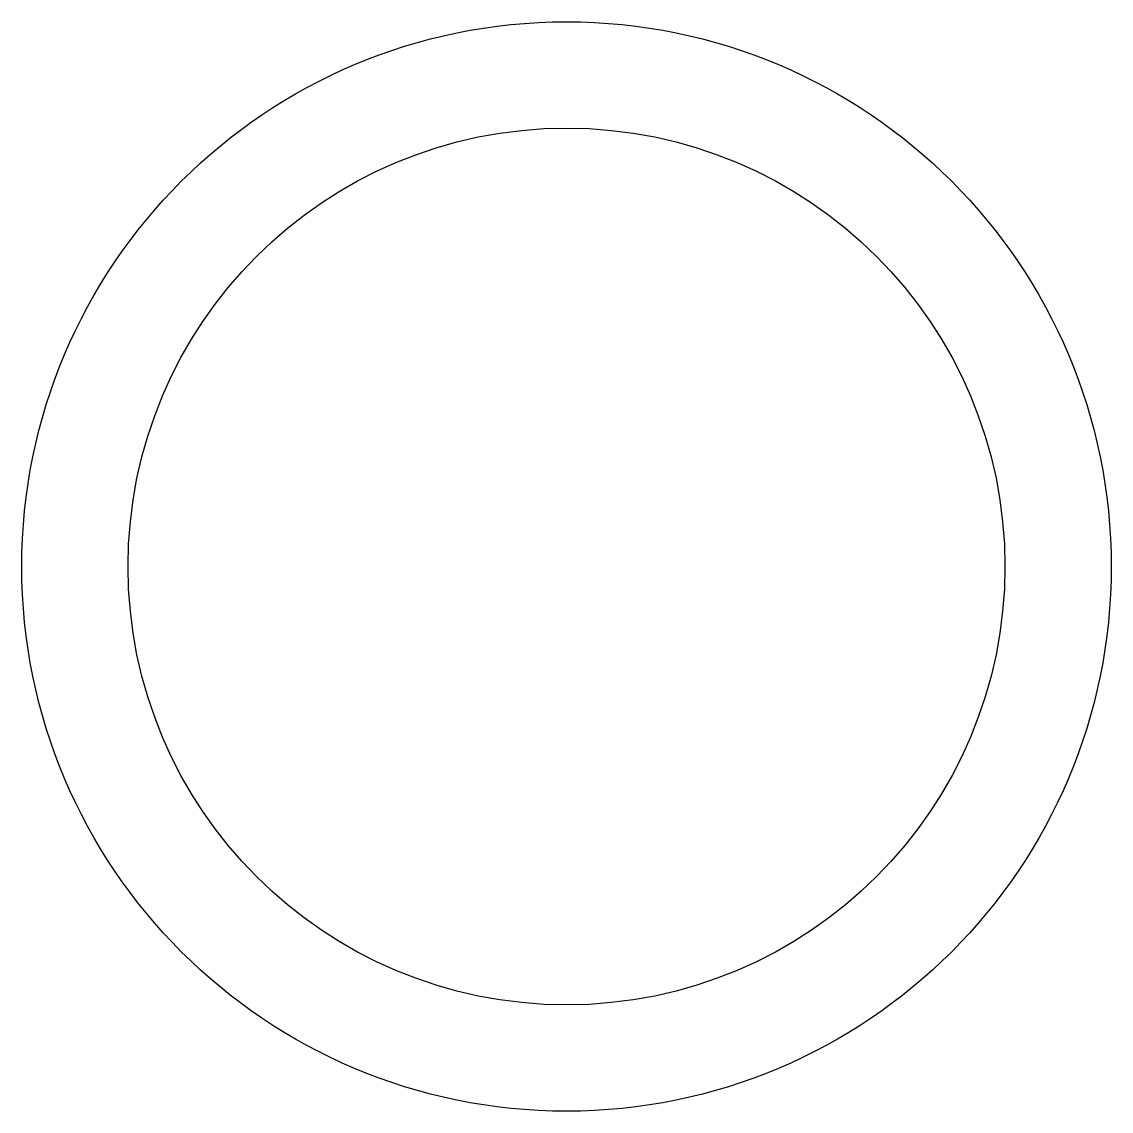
# Model space of a CAD drawing. Header units: millimetres. Extents: x -4.1 to 4.1, y -8.1 to 0.1.
import ezdxf

# ---------------------------------------------------------------- set-up
doc = ezdxf.new("R2010")
doc.units = ezdxf.units.MM
doc.layers.add('BAFFLE_ANNULUS_BLACK_TAPE_0p10_TO_0p145_AS_AVAILABLE_D8p20_D6p60', color=1, linetype='Continuous')

msp = doc.modelspace()

# ---------------------------------------------------------------- linework, layer by layer
at = {"layer": 'BAFFLE_ANNULUS_BLACK_TAPE_0p10_TO_0p145_AS_AVAILABLE_D8p20_D6p60'}
for radius in [4.1, 3.3]:
    msp.add_circle((0, -4), radius, dxfattribs=at)

doc.saveas('drawing.dxf')
